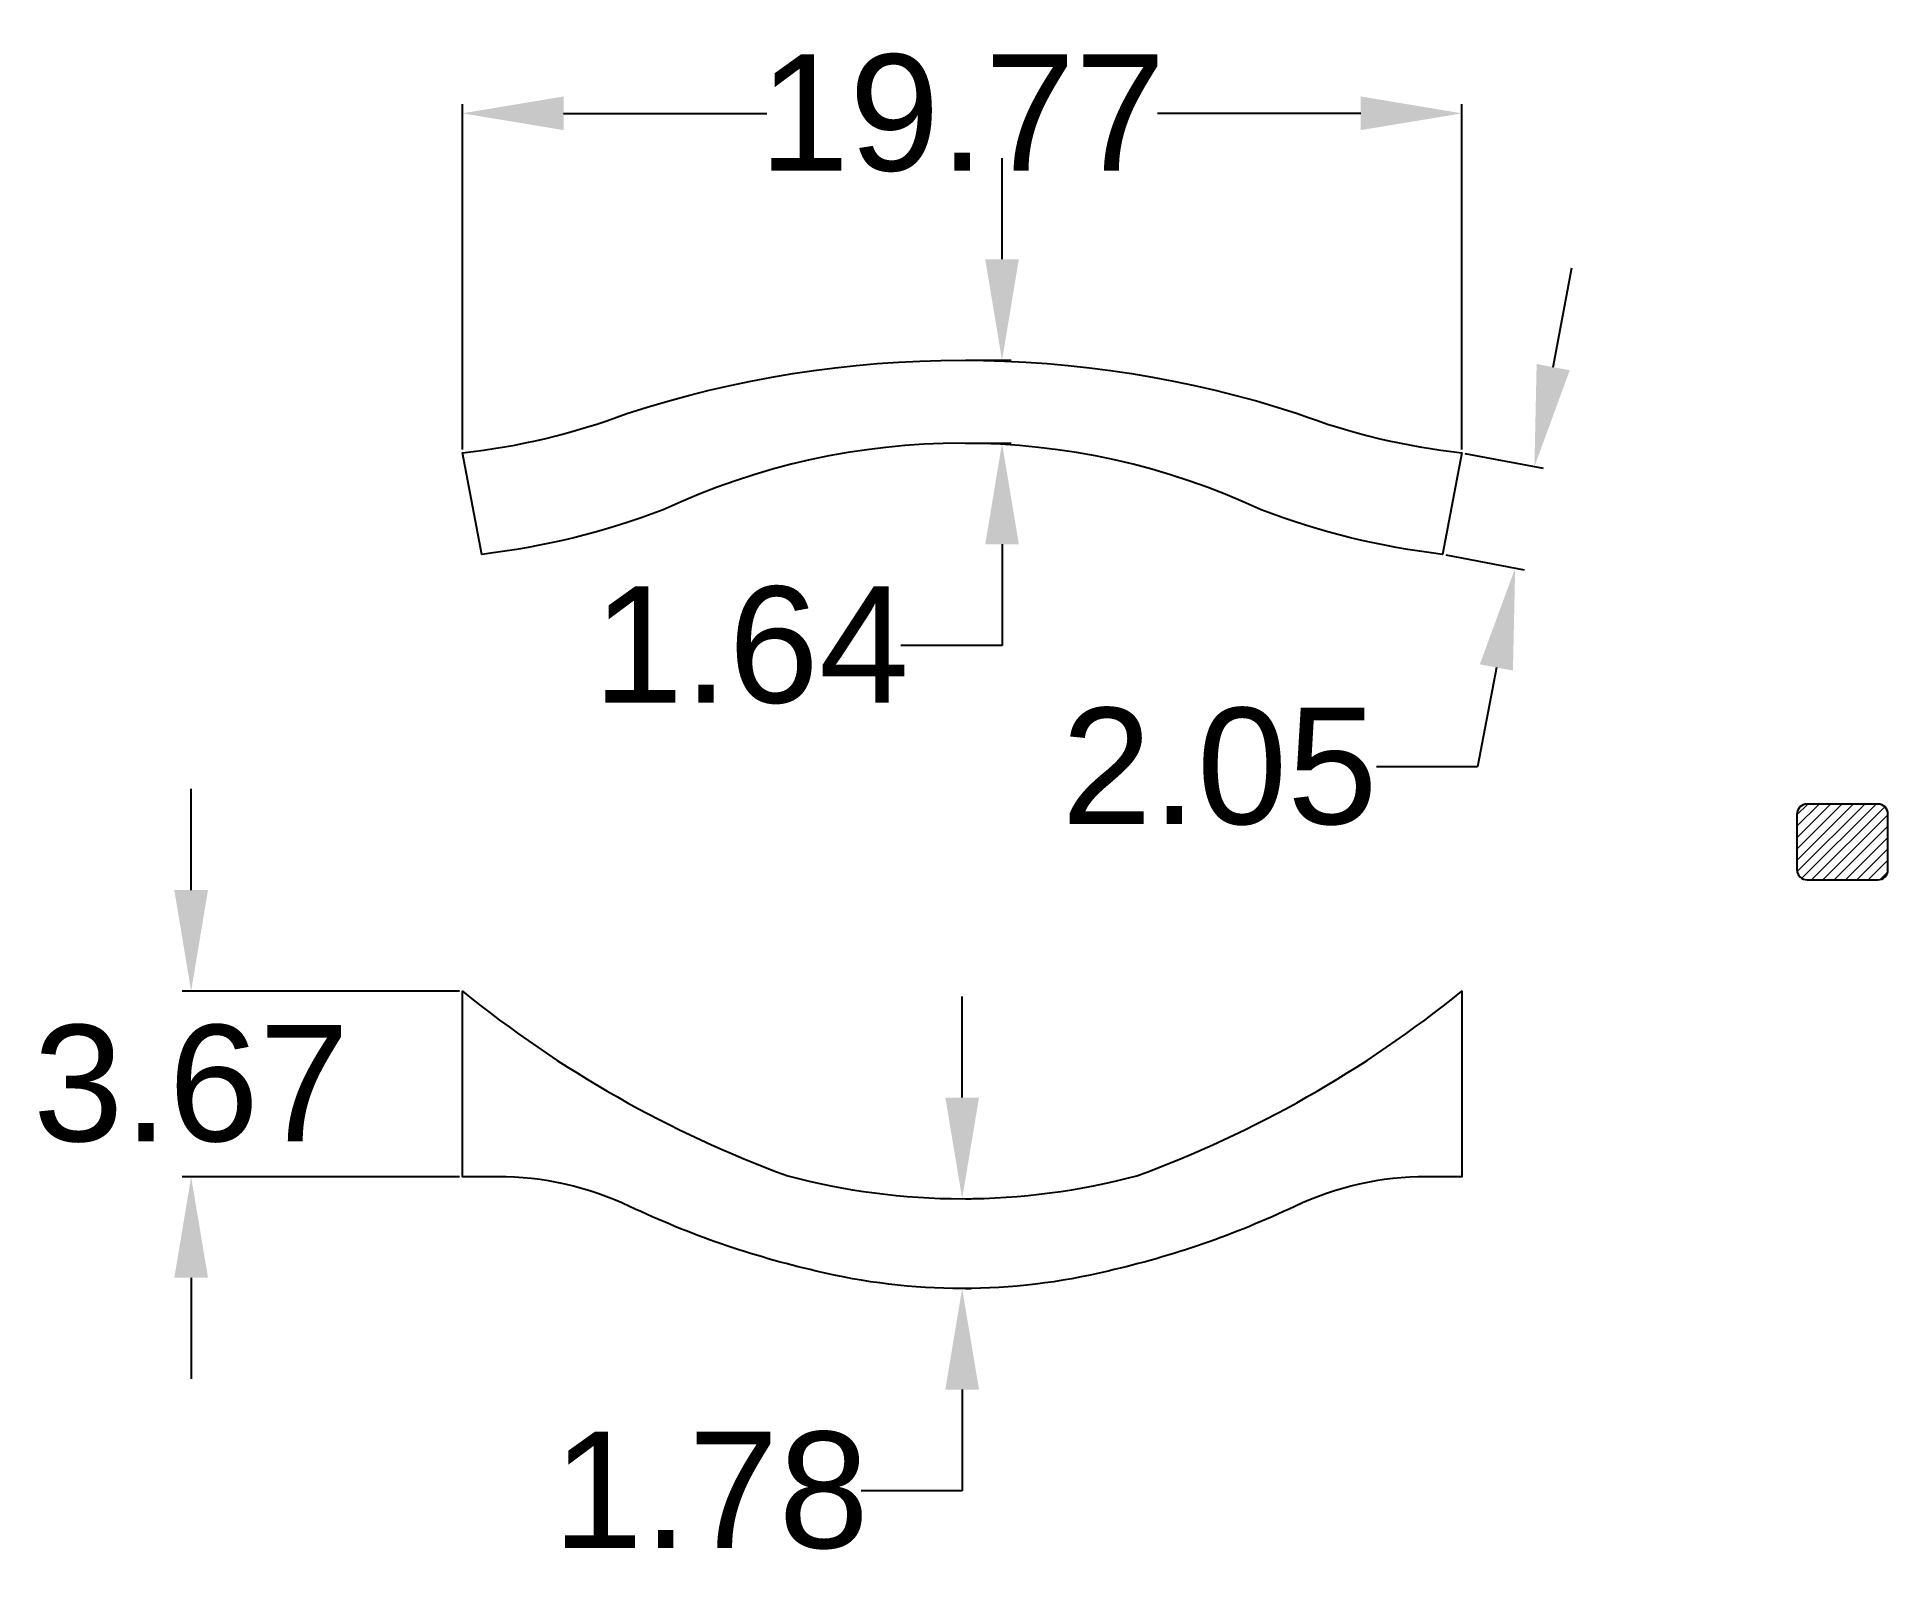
# Model space of a CAD drawing. Header units: millimetres. Extents: x 2551.8 to 2588.4, y 1538.6 to 1568.8.
import ezdxf

# ---------------------------------------------------------------- set-up
doc = ezdxf.new("R2010")
doc.units = ezdxf.units.MM
doc.styles.get("Standard").update_dxf_attribs({"font": 'arial.ttf'})
doc.dimstyles.new('Standard$0', dxfattribs={"dimtxt": 2.3, "dimasz": 2, "dimexe": 1, "dimexo": 1, "dimgap": 1, "dimtad": 0, "dimtih": 1, "dimtoh": 1, "dimdec": 1, "dimzin": 0, "dimdsep": 46, "dimtxsty": 'Standard', "dimcen": 0, "dimclrd": 4, "dimclre": 4, "dimclrt": 4, "dimadec": 1, "dimazin": 0, "dimtfac": 1, "dimtdec": 1, "dimtofl": 0, "dimtmove": 0, "dimatfit": 0, "dimfxl": 1, "dimtolj": 1, "dimtzin": 0, "dimarcsym": 0})

# ---------------------------------------------------------------- blocks, each defined once
blk = doc.blocks.new('*D7')
at = {"color": 0, "lineweight": -2, "transparency": 16777216}
for p, q in [((2560.181, 1560.673), (2560.181, 1567.506)), ((2562.181, 1567.326), (2566.202, 1567.326)), ((2577.948, 1567.326), (2573.927, 1567.326)), ((2579.948, 1560.674), (2579.948, 1567.506))]:
    blk.add_line(p, q, dxfattribs=at)
at = {"color": 0, "transparency": 16777216}
for points in [[(2562.181, 1567.66), (2562.181, 1566.993), (2560.181, 1567.326)], [(2577.948, 1567.66), (2577.948, 1566.993), (2579.948, 1567.326)]]:
    blk.add_solid(points, dxfattribs=at)
at = {"layer": 'Defpoints', "color": 0, "transparency": 16777216}
for p in [(2579.948, 1567.326), (2560.181, 1560.611), (2579.948, 1560.612)]:
    blk.add_point(p, dxfattribs=at)
at = {"color": 0, "lineweight": 9, "transparency": 16777216, "insert": (2570.064, 1567.326), "char_height": 2.3, "attachment_point": 5}
blk.add_mtext('\\A1;19.77', dxfattribs=at)
blk = doc.blocks.new('*D8')
at = {"color": 0, "lineweight": -2, "transparency": 16777216}
for p, q in [((2570.853, 1564.441), (2570.853, 1566.441)), ((2570.128, 1562.441), (2571.033, 1562.441)), ((2570.128, 1560.801), (2571.033, 1560.801)), ((2570.853, 1558.801), (2570.853, 1556.801)), ((2570.853, 1556.801), (2568.853, 1556.801))]:
    blk.add_line(p, q, dxfattribs=at)
at = {"color": 0, "transparency": 16777216}
for points in [[(2570.52, 1564.441), (2571.186, 1564.441), (2570.853, 1562.441)], [(2570.52, 1558.801), (2571.186, 1558.801), (2570.853, 1560.801)]]:
    blk.add_solid(points, dxfattribs=at)
at = {"layer": 'Defpoints', "color": 0, "transparency": 16777216}
for p in [(2570.065, 1562.441), (2570.065, 1560.801), (2570.853, 1560.801)]:
    blk.add_point(p, dxfattribs=at)
at = {"color": 0, "lineweight": 9, "transparency": 16777216, "insert": (2565.889, 1556.801), "char_height": 2.3, "attachment_point": 5}
blk.add_mtext('\\A1;1.64', dxfattribs=at)
blk = doc.blocks.new('*D9')
at = {"color": 0, "lineweight": -2, "transparency": 16777216}
for p, q in [((2570.064, 1547.856), (2570.064, 1549.856)), ((2570.127, 1545.856), (2570.244, 1545.856)), ((2570.127, 1544.08), (2570.244, 1544.08)), ((2570.064, 1542.08), (2570.064, 1540.08)), ((2570.064, 1540.08), (2568.064, 1540.08))]:
    blk.add_line(p, q, dxfattribs=at)
at = {"color": 0, "transparency": 16777216}
for points in [[(2569.731, 1547.856), (2570.398, 1547.856), (2570.064, 1545.856)], [(2569.731, 1542.08), (2570.398, 1542.08), (2570.064, 1544.08)]]:
    blk.add_solid(points, dxfattribs=at)
at = {"layer": 'Defpoints', "color": 0, "transparency": 16777216}
for p in [(2570.064, 1545.856), (2570.064, 1544.08), (2570.064, 1544.08)]:
    blk.add_point(p, dxfattribs=at)
at = {"color": 0, "lineweight": 9, "transparency": 16777216, "insert": (2565.093, 1540.08), "char_height": 2.3, "attachment_point": 5}
blk.add_mtext('\\A1;1.78', dxfattribs=at)
blk = doc.blocks.new('*D10')
at = {"color": 0, "lineweight": -2, "transparency": 16777216}
for p, q in [((2554.814, 1551.962), (2554.814, 1553.962)), ((2560.119, 1549.962), (2554.634, 1549.962)), ((2560.119, 1546.291), (2554.634, 1546.291)), ((2554.814, 1544.291), (2554.814, 1542.291))]:
    blk.add_line(p, q, dxfattribs=at)
at = {"color": 0, "transparency": 16777216}
for points in [[(2554.481, 1551.962), (2555.148, 1551.962), (2554.814, 1549.962)], [(2554.481, 1544.291), (2555.148, 1544.291), (2554.814, 1546.291)]]:
    blk.add_solid(points, dxfattribs=at)
at = {"layer": 'Defpoints', "color": 0, "transparency": 16777216}
for p in [(2560.181, 1549.962), (2554.814, 1546.291), (2560.181, 1546.291)]:
    blk.add_point(p, dxfattribs=at)
at = {"color": 0, "lineweight": 9, "transparency": 16777216, "insert": (2554.814, 1548.127), "char_height": 2.3, "attachment_point": 5}
blk.add_mtext('\\A1;3.67', dxfattribs=at)
blk = doc.blocks.new('*D11')
at = {"color": 0, "lineweight": -2, "transparency": 16777216}
for p, q in [((2581.754, 1562.305), (2582.126, 1564.271)), ((2580.009, 1560.6), (2581.559, 1560.307)), ((2579.629, 1558.59), (2581.179, 1558.297)), ((2580.631, 1556.365), (2580.259, 1554.4)), ((2580.259, 1554.4), (2578.259, 1554.4))]:
    blk.add_line(p, q, dxfattribs=at)
at = {"color": 0, "transparency": 16777216}
for points in [[(2581.427, 1562.367), (2582.082, 1562.244), (2581.383, 1560.34)], [(2580.303, 1556.427), (2580.958, 1556.303), (2581.002, 1558.33)]]:
    blk.add_solid(points, dxfattribs=at)
at = {"layer": 'Defpoints', "color": 0, "transparency": 16777216}
for p in [(2579.948, 1560.612), (2579.568, 1558.602), (2581.002, 1558.33)]:
    blk.add_point(p, dxfattribs=at)
at = {"color": 0, "lineweight": 9, "transparency": 16777216, "insert": (2575.154, 1554.4), "char_height": 2.3, "attachment_point": 5}
blk.add_mtext('\\A1;2.05', dxfattribs=at)

msp = doc.modelspace()

# ---------------------------------------------------------------- hatches: boundary and pattern name
at = {"lineweight": 9}
h = msp.add_hatch(dxfattribs=at)
h.set_pattern_fill('ANSI31', color=1, scale=0.05, style=0)
h.set_pattern_definition([(45, (2092.51796, 1650.2894), (-0.1122532, 0.1122532), [])])
h.paths.add_polyline_path([(2586.776, 1553.663, 0.414214), (2586.576, 1553.463), (2586.576, 1552.363, 0.414214), (2586.776, 1552.163), (2588.176, 1552.163, 0.414214), (2588.376, 1552.363), (2588.376, 1553.463, 0.414214), (2588.176, 1553.663)])

# ---------------------------------------------------------------- linework, layer by layer
for p, q in [((2586.576, 1553.463), (2586.576, 1552.363)), ((2588.176, 1553.663), (2586.776, 1553.663)), ((2588.376, 1552.363), (2588.376, 1553.463)), ((2586.776, 1552.163), (2588.176, 1552.163))]:
    msp.add_line(p, q)
at = {"color": 0, "ltscale": 1000}
msp.add_lwpolyline([(2576.7, 1561.389, 0.063866), (2579.948, 1560.612), (2579.568, 1558.602, -0.061182), (2575.976, 1559.481, 0.223344), (2564.153, 1559.481, -0.061178), (2560.561, 1558.601), (2560.181, 1560.611, 0.063861), (2563.429, 1561.388, -0.158699)], format="xyb", close=True, dxfattribs=at)
at = {"color": 0}
msp.add_lwpolyline([(2560.181, 1546.291), (2560.181, 1549.962, 0.083121), (2566.613, 1546.309, 0.131285), (2573.516, 1546.309, 0.083121), (2579.948, 1549.962), (2579.948, 1546.291), (2579.255, 1546.291, 0.111031), (2576.644, 1545.704, -0.054506), (2572.951, 1544.425, -0.119637), (2567.178, 1544.425, -0.054506), (2563.485, 1545.704, 0.111031), (2560.874, 1546.291), (2560.181, 1546.291), (2560.181, 1549.171)], format="xyb", dxfattribs=at)
for centre, start, end in [((2586.776, 1553.463), 90, 180), ((2588.176, 1553.463), 0, 90), ((2586.776, 1552.363), 180, 270), ((2588.176, 1552.363), 270, 0)]:
    msp.add_arc(centre, 0.2, start, end)

# ---------------------------------------------------------------- dimensions: what is measured, and where the dimension line sits
at = {"color": 3, "lineweight": 9}
dim = msp.add_linear_dim(base=(2579.948, 1567.326), p1=(2560.181, 1560.611), p2=(2579.948, 1560.612), dimstyle='Standard$0', override={"dimexe": 0.18, "dimexo": 0.0625, "dimgap": 0.09, "dimdec": 2, "dimcen": 0.09, "dimclrd": 0, "dimclre": 0, "dimclrt": 0, "dimtdec": 2, "dimatfit": 3, "dimfxl": 1.25}, dxfattribs=at)
dim.commit()
dim.dimension.update_dxf_attribs({"geometry": '*D7', "text_midpoint": (2570.064, 1567.326)})
for base, p1, p2, picture, middle in [((2570.853, 1560.801), (2570.065, 1562.441), (2570.065, 1560.801), '*D8', (2565.889, 1556.801)), ((2570.064, 1544.08), (2570.064, 1545.856), (2570.064, 1544.08), '*D9', (2565.093, 1540.08))]:
    dim = msp.add_linear_dim(base=base, p1=p1, p2=p2, angle=90, dimstyle='Standard$0', override={"dimexe": 0.18, "dimexo": 0.0625, "dimgap": 0.09, "dimdec": 2, "dimcen": 0.09, "dimclrd": 0, "dimclre": 0, "dimclrt": 0, "dimtdec": 2, "dimatfit": 3, "dimfxl": 1.25}, dxfattribs=at)
    dim.commit()
    dim.dimension.update_dxf_attribs({"geometry": picture, "text_midpoint": middle})
dim = msp.add_aligned_dim(p1=(2579.948, 1560.612), p2=(2579.568, 1558.602), distance=1.46, dimstyle='Standard$0', override={"dimexe": 0.18, "dimexo": 0.0625, "dimgap": 0.09, "dimdec": 2, "dimcen": 0.09, "dimclrd": 0, "dimclre": 0, "dimclrt": 0, "dimtdec": 2, "dimatfit": 3, "dimfxl": 1.25}, dxfattribs=at)
dim.commit()
dim.dimension.update_dxf_attribs({"geometry": '*D11', "text_midpoint": (2575.154, 1554.4)})
dim = msp.add_linear_dim(base=(2554.814, 1546.291), p1=(2560.181, 1549.962), p2=(2560.181, 1546.291), angle=270, dimstyle='Standard$0', override={"dimexe": 0.18, "dimexo": 0.0625, "dimgap": 0.09, "dimdec": 2, "dimcen": 0.09, "dimclrd": 0, "dimclre": 0, "dimclrt": 0, "dimtdec": 2, "dimatfit": 3, "dimfxl": 1.25}, dxfattribs=at)
dim.commit()
dim.dimension.update_dxf_attribs({"geometry": '*D10', "text_midpoint": (2554.814, 1548.127), "dimtype": 161})

doc.saveas('drawing.dxf')
